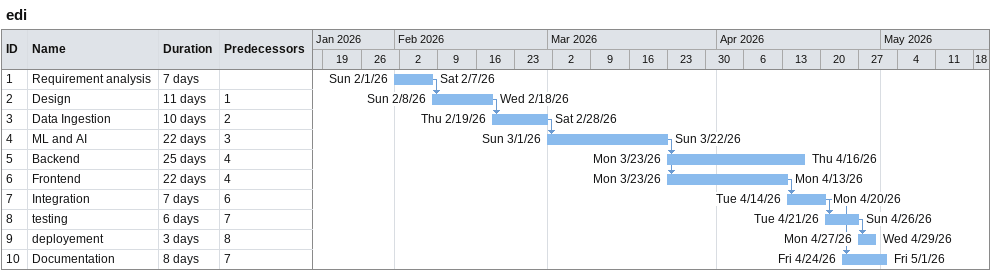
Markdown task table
edi

| ID | Task | Duration | Start | Finish | Predecessors |
|---|---|---|---|---|---|
| 1 | Requirement analysis | 7d | 2026-02-01 | 2026-02-07 |  |
| 2 | Design | 11d | 2026-02-08 | 2026-02-18 | 1 |
| 3 | Data Ingestion | 10d | 2026-02-19 | 2026-02-28 | 2 |
| 4 | ML and AI | 22d | 2026-03-01 | 2026-03-22 | 3 |
| 5 | Backend | 25d | 2026-03-23 | 2026-04-16 | 4 |
| 6 | Frontend | 22d | 2026-03-23 | 2026-04-13 | 4 |
| 7 | Integration | 7d | 2026-04-14 | 2026-04-20 | 6 |
| 8 | testing | 6d | 2026-04-21 | 2026-04-26 | 7 |
| 9 | deployement | 3d | 2026-04-27 | 2026-04-29 | 8 |
| 10 | Documentation | 8d | 2026-04-24 | 2026-05-01 | 7 |
